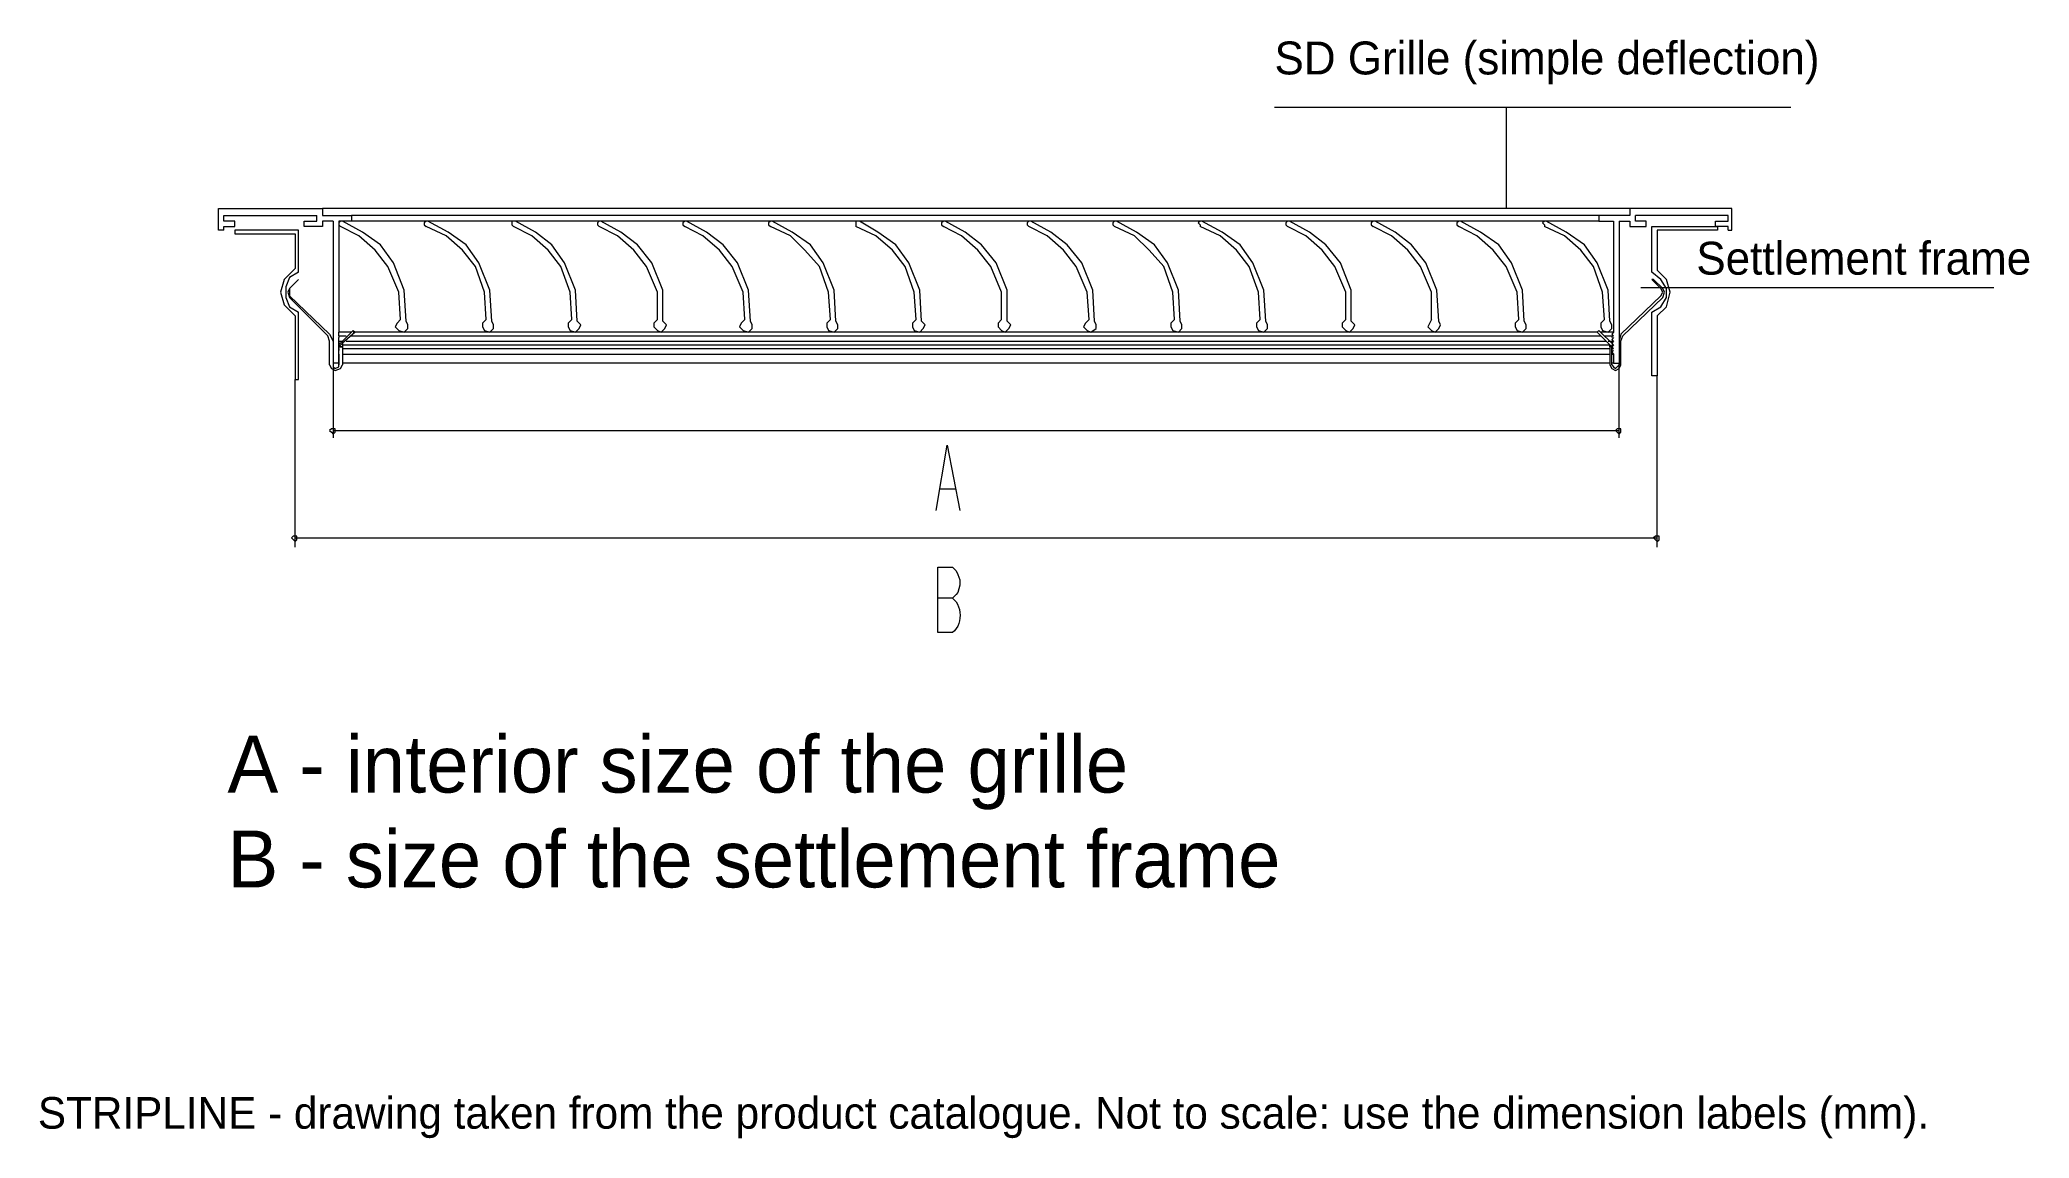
# Model space of a CAD drawing. Extents: x 0 to 252, y -13 to 126.
import ezdxf

# ---------------------------------------------------------------- set-up
doc = ezdxf.new("R2010")
doc.units = 0
for name, color, linetype in [('GEOMETRY', 7, 'Continuous'), ('NOTE', 1, 'Continuous'), ('TEXT', 7, 'Continuous')]:
    doc.layers.add(name, color=color, linetype=linetype)

msp = doc.modelspace()

# ---------------------------------------------------------------- linework, layer by layer
at = {"layer": 'GEOMETRY', "lineweight": 20}
for points in [[(156.49, 117.25), (221.84, 117.25)], [(185.85, 104.46), (185.85, 117.25)], [(202.84, 94.46), (247.51, 94.46)]]:
    msp.add_lwpolyline(points, dxfattribs=at)
at = {"layer": 'GEOMETRY', "lineweight": 13}
for points in [[(23.55, 101.69), (22.86, 101.69), (22.86, 104.46), (36, 104.46)], [(23.55, 103.54), (35.31, 103.54)], [(23.55, 101.69), (23.55, 102.15), (24.94, 102.15), (24.94, 102.85), (23.55, 102.85), (23.55, 103.54)], [(35.31, 102.85), (35.31, 103.54)], [(201.47, 104.46), (36, 104.46)], [(36, 104.46), (36, 103.54)], [(36, 103.54), (39.69, 103.54), (39.69, 102.85), (38.07, 102.85)], [(197.55, 103.54), (39.69, 103.54)], [(201.47, 103.54), (197.55, 103.54), (197.55, 102.85), (199.39, 102.85)], [(213.91, 101.69), (214.37, 101.69), (214.37, 104.46), (201.47, 104.46)], [(201.47, 104.46), (201.47, 103.54)], [(213.91, 103.54), (202.16, 103.54)], [(202.16, 102.85), (202.16, 103.54)], [(213.91, 101.69), (213.91, 102.15), (212.3, 102.15), (212.3, 102.84), (213.91, 102.84), (213.91, 103.54)], [(33, 96.39), (33, 101.69), (24.94, 101.69), (24.94, 101.23), (32.54, 101.23), (32.54, 96.85), (31.16, 95.47), (30.7, 93.86), (31.16, 92.25), (32.54, 90.86), (32.54, 82.8), (33, 82.8)], [(36, 102.15), (33.69, 102.15), (33.69, 102.85), (35.31, 102.85)], [(36, 102.85), (36, 102.15)], [(37.38, 102.85), (36, 102.85)], [(37.38, 102.85), (37.38, 84.87)], [(38.07, 102.85), (38.07, 88.79)], [(38.54, 102.85), (38.3, 102.85), (38.07, 102.62), (38.07, 102.38), (38.3, 102.15)], [(44.3, 97.09), (42.68, 99.16), (40.61, 101), (38.3, 102.15)], [(45.91, 90.4), (45.45, 89.94), (45.22, 89.48), (45.68, 89.02), (46.37, 88.79), (46.83, 89.25), (46.83, 89.71), (46.6, 90.17), (46.37, 94.09), (44.99, 97.55), (43.37, 99.85), (41.07, 101.46), (38.54, 102.85)], [(197.55, 102.85), (39.69, 102.85)], [(49.36, 102.85), (49.13, 102.85), (48.9, 102.62), (48.9, 102.38), (49.13, 102.15)], [(55.36, 97.09), (53.74, 99.16), (51.67, 101), (49.13, 102.15)], [(56.74, 90.4), (56.28, 89.94), (56.28, 89.48), (56.51, 89.02), (57.2, 88.79), (57.66, 89.25), (57.66, 89.71), (57.43, 90.17), (57.2, 94.09), (55.82, 97.55), (54.2, 99.85), (51.9, 101.46), (49.36, 102.85)], [(60.43, 102.85), (59.97, 102.85), (59.97, 102.38), (60.2, 102.15)], [(66.19, 97.09), (64.58, 99.16), (62.5, 101), (60.2, 102.15)], [(67.57, 90.4), (67.11, 89.94), (67.11, 89.48), (67.34, 89.02), (68.03, 88.79), (68.49, 89.25), (68.72, 89.71), (68.26, 90.17), (68.03, 94.09), (66.65, 97.55), (65.04, 99.85), (62.96, 101.46), (60.43, 102.85)], [(71.26, 102.85), (71.03, 102.85), (70.8, 102.62), (70.8, 102.38), (71.03, 102.15)], [(77.02, 97.09), (75.41, 99.16), (73.33, 101), (71.03, 102.15)], [(78.4, 90.4), (77.94, 89.94), (77.94, 89.48), (78.4, 89.02), (78.86, 88.79), (79.32, 89.25), (79.55, 89.71), (79.09, 90.17), (79.09, 94.09), (77.71, 97.55), (75.87, 99.85), (73.79, 101.46), (71.26, 102.85)], [(82.09, 102.85), (81.86, 102.85), (81.63, 102.62), (81.63, 102.38), (81.86, 102.15)], [(87.85, 97.09), (86.24, 99.16), (84.16, 101), (81.86, 102.15)], [(89.47, 90.4), (89, 89.94), (88.77, 89.48), (89.24, 89.02), (89.93, 88.79), (90.39, 89.25), (90.39, 89.71), (90.16, 90.17), (89.93, 94.09), (88.54, 97.55), (86.7, 99.85), (84.63, 101.46), (82.09, 102.85)], [(92.92, 102.85), (92.69, 102.85), (92.46, 102.62), (92.46, 102.38), (92.69, 102.15)], [(98.91, 97.09), (97.07, 99.16), (95.23, 101), (92.69, 102.15)], [(100.3, 90.4), (99.84, 89.94), (99.84, 89.48), (100.07, 89.02), (100.76, 88.79), (101.22, 89.25), (101.22, 89.71), (100.99, 90.17), (100.76, 94.09), (99.38, 97.55), (97.76, 99.85), (95.46, 101.46), (92.92, 102.85)], [(103.98, 102.85), (103.52, 102.85), (103.52, 102.15)], [(109.75, 97.09), (108.13, 99.16), (106.06, 101), (103.52, 102.15)], [(111.13, 90.4), (110.67, 89.94), (110.67, 89.48), (110.9, 89.02), (111.59, 88.79), (112.05, 89.25), (112.28, 89.71), (111.82, 90.17), (111.59, 94.09), (110.21, 97.55), (108.59, 99.85), (106.29, 101.46), (103.98, 102.85)], [(114.82, 102.85), (114.59, 102.85), (114.35, 102.62), (114.35, 102.38), (114.59, 102.15)], [(120.58, 97.09), (118.96, 99.16), (116.89, 101), (114.59, 102.15)], [(121.96, 90.4), (121.5, 89.94), (121.5, 89.48), (121.96, 89.02), (122.42, 88.79), (122.88, 89.25), (123.11, 89.71), (122.65, 90.17), (122.65, 94.09), (121.27, 97.55), (119.42, 99.85), (117.35, 101.46), (114.82, 102.85)], [(125.65, 102.85), (125.42, 102.85), (125.19, 102.62), (125.19, 102.38), (125.42, 102.15)], [(131.41, 97.09), (129.8, 99.16), (127.72, 101), (125.42, 102.15)], [(133.02, 90.4), (132.56, 89.94), (132.33, 89.48), (132.79, 89.02), (133.25, 88.79), (133.94, 89.25), (133.94, 89.71), (133.71, 90.17), (133.48, 94.09), (132.1, 97.55), (130.26, 99.85), (128.18, 101.46), (125.65, 102.85)], [(136.48, 102.85), (136.25, 102.85), (136.02, 102.62), (136.02, 102.38), (136.25, 102.15)], [(142.47, 97.09), (140.63, 99.16), (138.78, 101), (136.25, 102.15)], [(143.85, 90.4), (143.39, 89.94), (143.39, 89.48), (143.62, 89.02), (144.32, 88.79), (144.78, 89.25), (144.78, 89.71), (144.55, 90.17), (144.32, 94.09), (142.93, 97.55), (141.32, 99.85), (139.01, 101.46), (136.48, 102.85)], [(147.31, 102.85), (147.08, 102.85), (146.85, 102.62), (147.08, 102.39), (147.08, 102.16)], [(153.3, 97.09), (151.69, 99.16), (149.61, 101), (147.08, 102.15)], [(154.68, 90.4), (154.22, 89.94), (154.22, 89.48), (154.45, 89.02), (155.15, 88.79), (155.61, 89.25), (155.61, 89.71), (155.38, 90.17), (155.15, 94.09), (153.76, 97.55), (152.15, 99.85), (149.85, 101.46), (147.31, 102.84)], [(158.37, 102.85), (158.14, 102.85), (157.91, 102.62), (157.91, 102.39), (158.14, 102.16)], [(164.13, 97.09), (162.52, 99.16), (160.45, 101), (158.14, 102.15)], [(165.52, 90.4), (165.06, 89.94), (165.06, 89.48), (165.52, 89.02), (165.98, 88.79), (166.44, 89.25), (166.67, 89.71), (166.21, 90.17), (166.21, 94.09), (164.82, 97.55), (162.98, 99.85), (160.91, 101.46), (158.37, 102.84)], [(169.21, 102.85), (168.97, 102.85), (168.74, 102.62), (168.74, 102.39), (168.97, 102.16)], [(174.97, 97.09), (173.35, 99.16), (171.28, 101), (168.97, 102.15)], [(176.35, 90.4), (175.89, 89.48), (176.35, 89.02), (176.81, 88.79), (177.27, 89.25), (177.5, 89.71), (177.27, 90.17), (177.04, 94.09), (175.66, 97.55), (173.81, 99.85), (171.74, 101.46), (169.21, 102.84)], [(180.03, 102.85), (179.8, 102.85), (179.57, 102.62), (179.57, 102.39), (179.8, 102.16)], [(185.8, 97.09), (184.18, 99.16), (182.11, 101), (179.8, 102.15)], [(187.41, 90.4), (186.95, 89.94), (186.95, 89.48), (187.18, 89.02), (187.87, 88.79), (188.33, 89.25), (188.33, 89.71), (188.1, 90.17), (187.87, 94.09), (186.49, 97.55), (184.88, 99.85), (182.57, 101.46), (180.03, 102.84)], [(190.87, 102.85), (190.64, 102.85), (190.41, 102.62), (190.64, 102.39), (190.64, 102.16)], [(196.86, 97.09), (195.25, 99.16), (193.17, 101), (190.64, 102.15)], [(198.24, 90.4), (197.78, 89.94), (197.78, 89.48), (198.01, 89.02), (198.7, 88.79), (199.16, 89.25), (199.16, 89.71), (198.93, 90.17), (198.7, 94.09), (197.32, 97.55), (195.71, 99.85), (193.4, 101.46), (190.87, 102.84)], [(199.39, 102.85), (199.39, 88.79)], [(200.09, 102.85), (200.09, 84.87)], [(200.09, 102.85), (201.47, 102.85)], [(201.47, 102.85), (201.47, 102.16)], [(201.47, 102.15), (203.54, 102.15), (203.54, 102.84), (202.16, 102.84)], [(204.23, 83.26), (204.23, 91.33), (205.38, 92.02), (206.08, 93.17), (206.08, 94.32), (205.38, 95.47), (204.23, 96.39), (204.23, 102.16), (212.53, 102.16), (212.53, 101.69), (204.92, 101.69), (204.92, 96.63)], [(33, 96.39), (31.85, 95.7), (31.39, 94.55), (31.39, 93.17), (31.85, 92.02), (33, 91.33)], [(45.91, 90.4), (45.68, 93.86), (44.3, 97.09)], [(56.74, 90.4), (56.51, 93.86), (55.36, 97.09)], [(67.57, 90.4), (67.34, 93.86), (66.19, 97.09)], [(78.4, 90.4), (78.4, 93.86), (77.02, 97.09)], [(89.47, 90.4), (89.24, 93.86), (87.85, 97.09)], [(100.3, 90.4), (100.07, 93.86), (98.91, 97.09)], [(111.13, 90.4), (110.9, 93.86), (109.75, 97.09)], [(121.96, 90.4), (121.96, 93.86), (120.58, 97.09)], [(133.02, 90.4), (132.79, 93.86), (131.41, 97.09)], [(143.85, 90.4), (143.62, 93.86), (142.47, 97.09)], [(154.68, 90.4), (154.45, 93.86), (153.3, 97.09)], [(165.52, 90.4), (165.52, 93.86), (164.13, 97.09)], [(176.35, 90.4), (176.35, 93.86), (174.97, 97.09)], [(187.41, 90.4), (187.18, 93.86), (185.8, 97.09)], [(198.24, 90.4), (198.01, 93.86), (196.86, 97.09)], [(204.93, 90.86), (206.08, 92.02), (206.54, 93.86), (206.08, 95.47), (204.93, 96.63)], [(31.85, 94.32), (31.62, 93.86), (31.85, 93.17)], [(31.85, 94.32), (33, 95.47), (31.85, 94.32), (31.85, 93.4), (36.92, 88.56), (37.38, 87.64), (37.38, 84.41), (37.61, 84.18), (38.07, 84.41), (38.07, 86.95), (38.54, 86.95), (38.54, 84.64)], [(36.92, 84.64), (36.92, 87.64), (36.69, 88.33), (31.85, 93.17)], [(205.39, 93.4), (200.32, 88.56), (200.09, 87.64), (200.09, 84.64)], [(200.32, 84.64), (200.32, 87.64), (200.55, 88.33), (205.62, 93.17), (205.85, 93.86), (205.62, 94.32), (204.46, 95.47), (204.23, 95.47), (205.39, 94.32)], [(205.39, 93.4), (205.62, 93.86), (205.39, 94.32)], [(33, 82.8), (33, 91.33)], [(204.93, 90.86), (204.93, 83.26), (204.23, 83.26)], [(38.07, 87.18), (39.92, 89.02), (40.15, 88.79), (38.54, 87.41)], [(38.07, 88.33), (38.07, 88.79)], [(39.69, 88.79), (38.07, 88.79)], [(38.07, 88.33), (38.07, 88.1)], [(38.07, 88.33), (39, 88.33)], [(39.46, 88.33), (197.78, 88.33)], [(197.32, 88.79), (39.92, 88.79)], [(199.39, 87.18), (197.55, 89.02), (197.32, 88.79), (198.7, 87.41)], [(199.39, 88.79), (197.78, 88.79)], [(198.24, 88.33), (199.39, 88.33)], [(199.39, 88.79), (199.16, 88.56), (199.39, 88.33)], [(199.16, 88.33), (199.16, 88.1)], [(38.07, 87.64), (38.07, 88.1)], [(38.07, 87.64), (38.07, 87.41)], [(38.07, 87.18), (38.07, 87.64)], [(38.07, 87.64), (38.54, 87.64)], [(38.07, 86.95), (38.54, 87.41), (38.54, 86.95), (38.07, 86.95), (38.54, 87.41)], [(38.07, 86.72), (38.07, 87.18)], [(38.07, 87.18), (38.07, 86.95)], [(38.07, 87.18), (38.07, 86.95)], [(38.07, 86.72), (38.07, 86.49)], [(38.07, 86.02), (38.07, 86.48)], [(38.07, 86.02), (38.07, 84.87)], [(38.07, 86.02), (38.07, 85.79)], [(38.54, 87.18), (198.93, 87.18)], [(38.54, 86.72), (198.93, 86.72)], [(38.54, 86.02), (198.93, 86.02)], [(39, 87.64), (198.47, 87.64)], [(198.7, 87.64), (199.39, 87.64)], [(199.16, 86.95), (198.7, 87.41)], [(199.16, 84.64), (199.16, 86.95), (198.93, 86.95), (198.93, 84.64), (199.16, 84.18), (199.62, 83.95), (200.09, 84.18), (200.31, 84.64)], [(199.39, 88.1), (199.16, 87.87), (199.39, 87.64)], [(199.16, 87.64), (199.16, 87.41)], [(199.39, 87.64), (199.16, 87.41), (199.39, 87.18)], [(199.39, 87.18), (199.16, 86.95), (199.39, 86.72)], [(199.16, 87.18), (199.16, 86.95)], [(199.16, 87.18), (199.39, 87.18)], [(199.16, 87.18), (199.16, 86.95)], [(199.16, 86.72), (199.16, 86.49)], [(199.16, 86.72), (199.39, 86.72)], [(199.39, 86.48), (199.16, 86.26), (199.39, 86.02)], [(199.16, 86.02), (199.39, 86.02)], [(199.39, 86.02), (199.39, 84.87)], [(36.92, 84.64), (37.15, 84.18), (37.61, 83.95), (38.3, 84.18), (38.53, 84.64)], [(38.07, 84.87), (37.38, 84.87)], [(37.38, 84.87), (37.38, 75.43)], [(38.07, 84.87), (38.07, 84.64)], [(198.93, 84.87), (38.54, 84.87)], [(199.39, 84.87), (199.16, 84.87)], [(199.16, 84.64), (199.39, 84.41), (199.62, 84.18), (199.85, 84.41), (200.09, 84.64)], [(199.39, 84.87), (200.09, 84.87)], [(200.09, 75.43), (200.09, 84.87)], [(204.93, 61.6), (204.93, 83.26)], [(32.54, 61.6), (32.54, 82.8)], [(37.38, 76.35), (200.09, 76.35)], [(113.66, 66.21), (115.05, 74.5), (116.66, 66.21)], [(114.13, 68.97), (116.2, 68.97)], [(32.54, 62.75), (204.92, 62.75)], [(113.89, 50.77), (113.89, 59.06), (115.74, 59.06), (116.2, 58.6), (116.43, 58.14), (116.66, 57.45), (116.66, 56.76), (116.43, 55.84), (116.2, 55.61), (115.74, 55.15), (113.89, 55.15)], [(115.74, 55.15), (116.2, 54.68), (116.37, 54.38), (116.51, 54.05), (116.61, 53.7), (116.68, 53.34), (116.7, 52.98), (116.69, 52.62), (116.63, 52.27), (116.54, 51.93), (116.4, 51.6), (116.22, 51.29), (116, 51.01), (115.74, 50.77), (113.89, 50.77)]]:
    msp.add_lwpolyline(points, dxfattribs=at)
for points in [[(199.16, 86.95), (198.93, 86.95), (198.93, 87.18), (198.7, 87.41), (199.16, 86.95)], [(37.38, 75.88), (37.61, 76.12), (37.61, 76.58), (37.15, 76.58), (36.92, 76.35), (37.15, 76.12), (37.38, 75.88)], [(200.09, 75.88), (200.31, 76.12), (200.31, 76.58), (199.85, 76.58), (199.62, 76.35), (199.85, 76.12), (200.09, 75.88)], [(32.54, 62.29), (32.77, 62.52), (32.77, 62.98), (32.31, 62.98), (32.08, 62.75), (32.54, 62.29)], [(204.93, 62.29), (205.16, 62.52), (205.16, 62.98), (204.69, 62.98), (204.46, 62.75), (204.69, 62.52), (204.93, 62.29)]]:
    msp.add_lwpolyline(points, close=True, dxfattribs=at)

# ---------------------------------------------------------------- texts
at = {"layer": 'NOTE'}
msp.add_text('STRIPLINE - drawing taken from the product catalogue. Not to scale: use the dimension labels (mm).', height=4, dxfattribs=at).set_placement((0, -12))
at = {"layer": 'TEXT'}
for s, height, p in [('SD Grille (simple deﬂection)', 4.1617, (156.49, 121.41)), ('Settlement frame', 4.1617, (209.87, 96.07)), ('A - interior size of the grille', 7.2, (24, 30.53)), ('B - size of the settlement frame', 7.2, (24, 18.53))]:
    msp.add_text(s, height=height, dxfattribs=at).set_placement(p)

doc.saveas('drawing.dxf')
